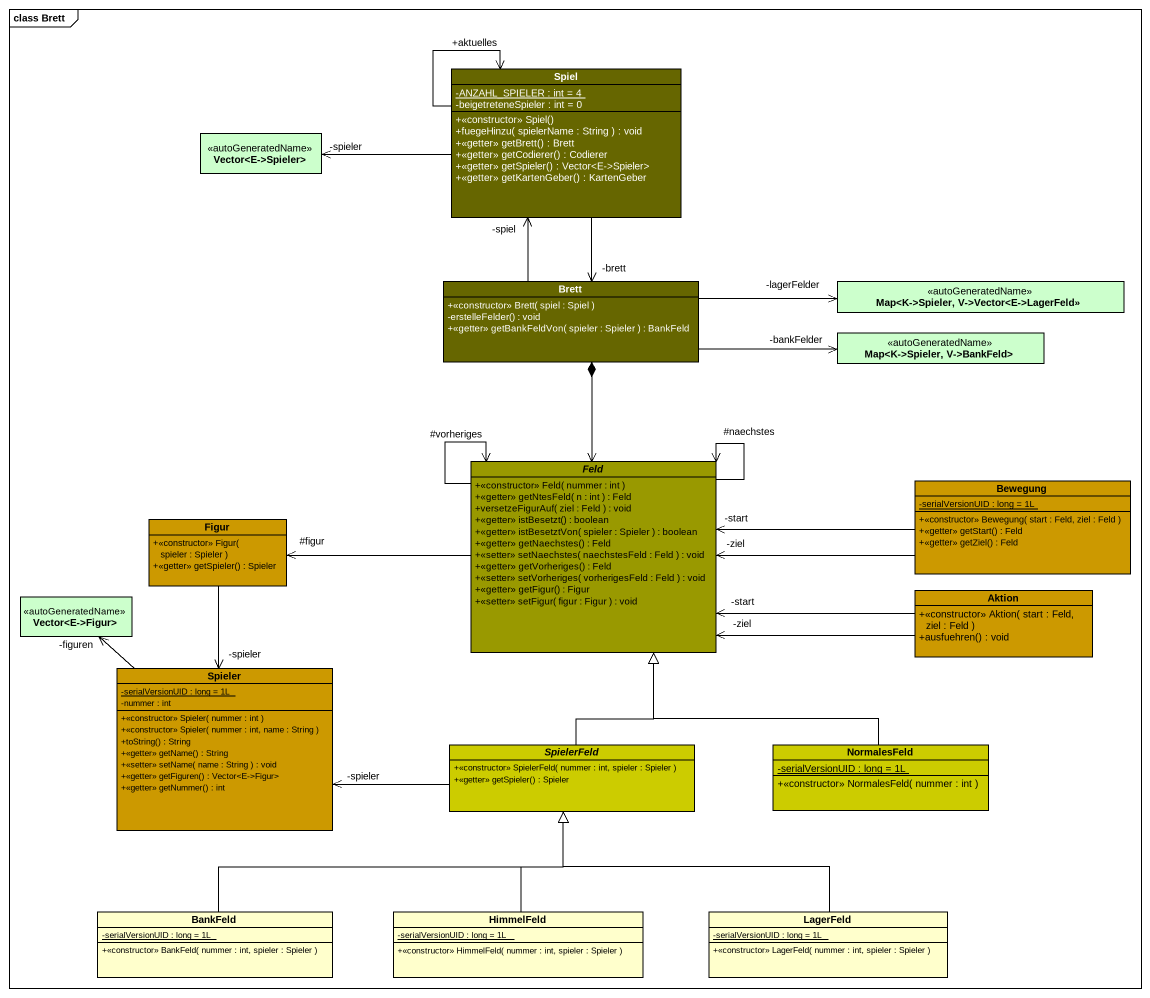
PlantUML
@startuml
mainframe class Brett
hide circle
hide empty members
skinparam classAttributeIconSize 0
class Spiel #666600 {
  {static} -ANZAHL_SPIELER : int = 4
  -beigetreteneSpieler : int = 0
  +<<constructor>> Spiel()
  +fuegeHinzu( spielerName : String ) : void
  +<<getter>> getBrett() : Brett
  +<<getter>> getCodierer() : Codierer
  +<<getter>> getSpieler() : Vector<E->Spieler>
  +<<getter>> getKartenGeber() : KartenGeber
}
class "Vector<E->Spieler>" as Vector_E_Spieler <<autoGeneratedName>> #CCFFCC
class Brett #666600 {
  +<<constructor>> Brett( spiel : Spiel )
  -erstelleFelder() : void
  +<<getter>> getBankFeldVon( spieler : Spieler ) : BankFeld
}
interface "Map<K->Spieler, V->Vector<E->LagerFeld>>" as Map_K_Spieler_V_Vector_E <<autoGeneratedName>> #CCFFCC
interface "Map<K->Spieler, V->BankFeld>" as Map_K_Spieler_V_BankFeld <<autoGeneratedName>> #CCFFCC
abstract class Feld #999900 {
  +<<constructor>> Feld( nummer : int )
  +<<getter>> getNtesFeld( n : int ) : Feld
  +versetzeFigurAuf( ziel : Feld ) : void
  +<<getter>> istBesetzt() : boolean
  +<<getter>> istBesetztVon( spieler : Spieler ) : boolean
  +<<getter>> getNaechstes() : Feld
  +<<setter>> setNaechstes( naechstesFeld : Feld ) : void
  +<<getter>> getVorheriges() : Feld
  +<<setter>> setVorheriges( vorherigesFeld : Feld ) : void
  +<<getter>> getFigur() : Figur
  +<<setter>> setFigur( figur : Figur ) : void
}
class Bewegung #CC9900 {
  {static} -serialVersionUID : long = 1L
  +<<constructor>> Bewegung( start : Feld, ziel : Feld )
  +<<getter>> getStart() : Feld
  +<<getter>> getZiel() : Feld
}
class Figur #CC9900 {
  +<<constructor>> Figur( spieler : Spieler )
  +<<getter>> getSpieler() : Spieler
}
class "Vector<E->Figur>" as Vector_E_Figur <<autoGeneratedName>> #CCFFCC
class Aktion #CC9900 {
  +<<constructor>> Aktion( start : Feld, ziel : Feld )
  +ausfuehren() : void
}
class Spieler #CC9900 {
  {static} -serialVersionUID : long = 1L
  -nummer : int
  +<<constructor>> Spieler( nummer : int )
  +<<constructor>> Spieler( nummer : int, name : String )
  +toString() : String
  +<<getter>> getName() : String
  +<<setter>> setName( name : String ) : void
  +<<getter>> getFiguren() : Vector<E->Figur>
  +<<getter>> getNummer() : int
}
abstract class SpielerFeld #CCCC00 {
  +<<constructor>> SpielerFeld( nummer : int, spieler : Spieler )
  +<<getter>> getSpieler() : Spieler
}
class NormalesFeld #CCCC00 {
  {static} -serialVersionUID : long = 1L
  +<<constructor>> NormalesFeld( nummer : int )
}
class BankFeld #FFFFCC {
  {static} -serialVersionUID : long = 1L
  +<<constructor>> BankFeld( nummer : int, spieler : Spieler )
}
class HimmelFeld #FFFFCC {
  {static} -serialVersionUID : long = 1L
  +<<constructor>> HimmelFeld( nummer : int, spieler : Spieler )
}
class LagerFeld #FFFFCC {
  {static} -serialVersionUID : long = 1L
  +<<constructor>> LagerFeld( nummer : int, spieler : Spieler )
}
Spiel "+aktuelles" <-- Spiel
Spiel "-spiel" <-- Brett
Vector_E_Spieler "-spieler" <-right- Spiel
Brett "-brett" <-up- Spiel
Brett *--> Feld
Map_K_Spieler_V_Vector_E "-lagerFelder" <-left- Brett
Map_K_Spieler_V_BankFeld "-bankFelder" <-left- Brett
Feld "#vorheriges" <-- Feld
Feld "#naechstes" <-- Feld
Feld "-ziel" <-right- Bewegung
Feld "-start" <-right- Bewegung
Feld "-ziel" <-right- Aktion
Feld "-start" <-right- Aktion
Figur "#figur" <-right- Feld
Vector_E_Figur "-figuren" <-- Spieler
Spieler "-spieler" <-up- Figur
Spieler "-spieler" <-right- SpielerFeld
SpielerFeld -up-|> Feld
NormalesFeld -up-|> Feld
BankFeld -right-|> SpielerFeld
HimmelFeld -up-|> SpielerFeld
LagerFeld -up-|> SpielerFeld
@enduml
